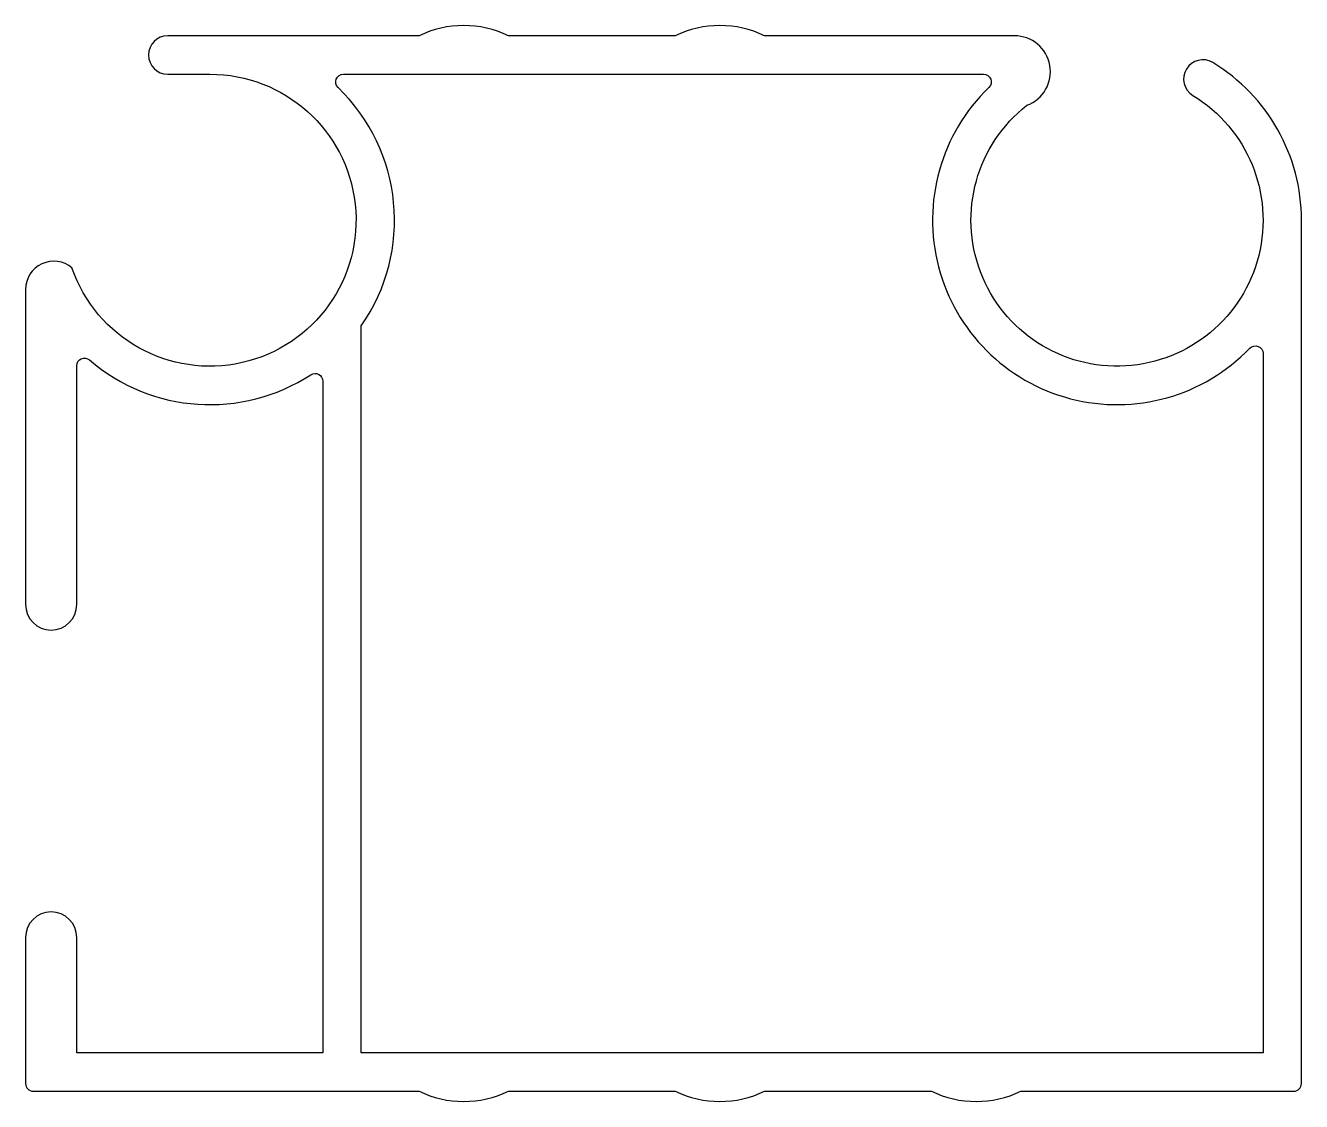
# Model space of a CAD drawing. Extents: x 141.6 to 191.4, y 196.9 to 238.9.
import ezdxf

# ---------------------------------------------------------------- set-up
doc = ezdxf.new("R2010")
doc.units = 0
doc.layers.get('0').update_dxf_attribs({"linetype": 'CONTINUOUS'})

msp = doc.modelspace()

# ---------------------------------------------------------------- linework, layer by layer
for points in [[(141.579, 203.283), (141.579, 197.583, 0.414214), (141.879, 197.283), (156.937, 197.283, 0.229416), (160.424, 197.283), (166.937, 197.283, 0.229416), (170.424, 197.283), (176.937, 197.283, 0.229416), (180.424, 197.283), (191.079, 197.283, 0.414214), (191.379, 197.583), (191.379, 231.283, 0.261922), (187.918, 237.436, 1), (187.139, 236.154, -3.201833), (180.663, 235.769, 0.837481), (180.179, 238.483), (170.424, 238.483, 0.229416), (166.937, 238.483), (160.424, 238.483, 0.229416), (156.937, 238.483), (147.129, 238.483, 1), (147.129, 236.983), (148.779, 236.983, -1.940199), (143.392, 229.421, 0.639454), (141.579, 228.583), (141.579, 216.283, 1), (143.579, 216.283), (143.579, 225.605, -0.641948), (144.075, 225.832, 0.334266), (152.715, 225.254, -0.595757), (153.179, 225.003), (153.179, 198.783), (143.579, 198.783), (143.579, 203.283, 1)], [(189.879, 198.783), (154.679, 198.783), (154.679, 227.156, 0.369045), (153.776, 236.467, -0.674854), (153.984, 236.983), (178.974, 236.983, -0.674854), (179.182, 236.467, 1.018576), (189.363, 226.287, -0.674854), (189.879, 226.078)]]:
    msp.add_lwpolyline(points, format="xyb", close=True)

doc.saveas('drawing.dxf')
